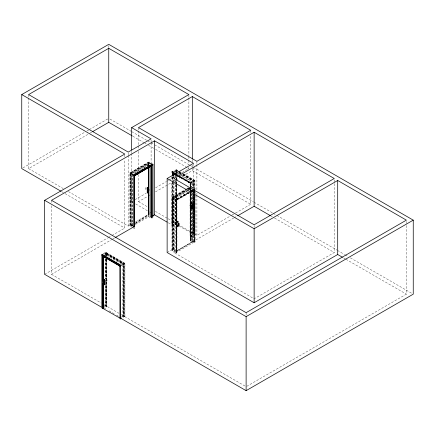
<?xml version="1.0" encoding="UTF-8"?>
<svg xmlns="http://www.w3.org/2000/svg" width="435" height="435" viewBox="0 0 435 435"><rect width="100%" height="100%" fill="white"/><g stroke="black" fill="none" stroke-linecap="round" stroke-linejoin="round"><path stroke-width="0.33" stroke-dasharray="2.17 1.63" d="M105.564 255.851L105.564 252.469L106.178 252.517A0.604 0.495 63.8 0 1 106.309 252.789L106.602 256.4M175.577 172.276L175.577 169.574L176.191 169.623A0.604 0.495 63.8 0 1 176.322 169.895L176.305 175.664M120.625 317.506L122.73 316.337A0.614 0.353 0 0 1 123.507 316.25L123.545 264.148L106.602 254.372L106.455 255.307L104.906 256.199M106.542 253.828L106.515 255.263M176.305 170.281L176.409 171.096M176.338 184.913L176.333 224.03L176.643 223.851L176.034 223.862L175.457 222.85M175.577 184.44L175.577 222.954L176.289 222.845L176.333 223.514L176.034 223.34L176.436 223.177M148.504 165.463L148.487 162.402A0.604 0.495 -63.8 0 1 148.618 162.135L149.232 162.086L149.232 164.789M106.657 306.224A0.544 0.315 0 0 0 106.396 306.061L106.292 259.233M148.281 165.55L148.504 162.793M177.023 225.428C176.039 223.601 178.062 225.308 176.751 225.259M176.795 224.677L176.974 224.574M177.252 223.03L176.931 223.215M177.295 223.057L176.985 222.905L177.094 223.318M178.29 223.682C177.649 224.384 178.567 222.769 178.339 223.786M178.519 225.477L178.306 225.711L178.54 225.401M178.306 225.711L178.524 225.504M106.042 252.387L124.905 263.278L124.899 316.593L124.584 316.832L123.502 316.256M176.441 223.171A0.544 0.315 0 0 1 176.675 223.329L172.858 225.482L171.836 225.254L171.825 182.727M194.603 233.932L194.918 233.655L194.918 194.543M191.155 207.218C189.948 207.631 193.303 207.506 190.949 207.093M191.166 207.424L191.318 207L190.992 207.375M192.183 204.711L192.553 204.852M192.7 206.364L192.444 206.233L192.738 206.919M192.716 206.451L192.205 206.348L192.482 206.549M194.07 204.412L193.417 203.428M190.503 240.25L190.573 192.912M176.664 226.537L177.725 225.95L176.664 226.537L176.664 221.605L177.725 221.018L176.686 221.627M178.595 221.671L178.616 226.45L177.578 227.048L178.551 226.407L178.595 221.671L177.556 222.106L178.616 221.518M106.303 305.897L105.564 305.849L105.564 285.577M178.535 223.971L178.497 224.672L179.329 225.015M132.544 225.096L130.212 226.445L129.896 226.211L130.603 225.95A0.544 0.315 0 0 1 130.87 225.814M176.289 183.456L176.267 251.425L174.169 250.261A0.614 0.353 0 0 0 173.391 250.168L172.309 250.75L171.999 250.517L172.684 250.272A0.544 0.315 0 0 1 172.967 250.12M194.113 242.382A0.544 0.315 0 0 0 194.385 242.246L195.087 242.029L195.087 195.494M178.274 225.819C177.741 226.559 178.192 224.259 178.459 225.651M178.54 225.923L178.285 226.14L178.258 225.21M188.426 192.036L175.745 199.36L175.745 252.735L176.224 252.92L176.501 252.762L176.474 199.823L175.958 199.48M192.672 203.819L193.396 203.433M191.373 205.206C189.067 205.798 192.357 206.206 191.139 205.135M190.938 205.945C191.101 204.238 188.464 205.929 190.133 206.723M191.215 205.162L191.231 205.624L191.329 205.228M192.531 204.945C193.798 204.695 192.672 203.613 192.265 204.542M192.683 203.797L192.732 204.477M192.482 204.972L192.487 204.591M176.055 223.313L176.876 222.426L176.077 221.741M178.073 223.612L178.192 223.949M178.535 223.862C178.937 224.851 178.497 222.486 179.824 223.905M192.482 207.065L192.705 206.968M171.83 225.167L172.146 224.933L173.228 225.509A0.614 0.353 0 0 0 173.989 225.417L176.104 224.259M148.917 164.751L132.267 174.364L132.267 226.26L131.397 225.76L131.397 173.864L148.047 164.251L148.917 164.751L141.75 169.15M190.981 187.039L191.335 186.392L190.72 186.441A0.604 0.495 -63.8 0 0 190.59 186.707L190.606 187.061M176.713 222.861C175.528 223.003 177.79 222.116 177.007 222.937M191.193 207.854L190.932 207.636M178.366 225.417L178.393 225.602M146.236 189.067C145.42 189.812 144.469 187.855 145.758 187.648M193.939 204.619L193.227 205.005L192.661 204.434M192.792 203.314L191.748 202.705L191.895 208.767L191.922 203.825L190.856 203.237L190.856 208.164L191.922 208.751M190.878 208.147L191.83 208.642M190.274 186.582L190.1 183.266L190.095 186.642L190.187 183.178L190.954 182.662M146.263 188.415L146.263 188.931M178.1 223.487L178.899 223.759M178.393 225.629L178.154 225.308M194.418 180.704L193.771 181.118L182.194 174.435M120.625 265.867L124.899 263.278L123.872 263.942L123.752 316.348L123.752 264.012L106.396 253.991L106.396 255.334M179.062 175.55L191.166 182.542L190.177 183.233M135.339 223.182L147.726 215.086M148.292 214.716L149.977 213.612M135.367 223.193L147.846 215.129M192.814 208.224L191.775 207.625L192.814 208.224L192.743 203.341M194.45 180.688L194.918 180.384L184.059 174.114M22.924 167.915L84.651 132.278M87 130.924L88.762 129.902M89.349 129.565L108.163 118.706M28.618 97.967L28.618 168.595L89.447 133.474M90.034 133.137L91.79 132.12M148.754 162.005L129.891 172.891L129.891 226.167M152.25 164.234L148.814 162.255L130.5 172.831L130.5 224.77L133.936 226.755M132.474 226.14L132.474 174.506L129.891 172.891L130.549 173.315L148.879 162.733L151.168 164.055M148.4 163.603L130.924 173.56L131.044 225.966L131.044 173.625L148.4 163.603L148.4 165.615M135.372 172.831L139.434 170.487M173.07 171.874L175.93 170.221L177.649 171.211M174 171.896L176.289 170.574L178.578 171.896M175.892 172.244L176.762 171.738L175.577 169.574L179.611 171.907M131.647 153.424L131.647 201.639L132.811 200.965M135.149 199.616L146.247 193.211M155.589 187.811L166.105 181.743M166.687 181.406L168.437 180.394M169.025 180.057L188.882 168.595L188.882 167.236M138.515 174.473L138.515 201.639L147.873 196.234M148.455 195.897L150.211 194.885M155.474 191.846L171.847 182.395M174.185 181.042L175.354 180.367M175.941 180.03L192.313 170.574L250.696 204.281L250.696 135.693M179.938 176.501L190.813 182.776L194.249 180.797L194.249 187.583M171.994 250.473L171.994 197.202L186.283 188.948M186.854 188.621L187.996 187.958M186.724 189.056L172.309 197.376L171.994 197.202M187.3 188.725L189.606 187.393M190.182 187.061L191.335 186.392M185.87 190.584L173.141 197.93L172.63 197.61L186.403 189.682M186.974 189.35L190.405 187.371M172.853 197.724L185.446 190.454M187.735 189.133L189.453 188.137M173.021 197.865L185.75 190.514M188.067 189.176L190.383 187.844M188.186 189.247L189.345 188.578M187.42 190.003L173.353 198.072L173.396 250.179M187.958 189.638L190.34 188.317M188.154 190.497L174.169 198.572L172.309 197.376L172.309 250.75M188.736 190.16L190.486 189.149L190.486 192.509M174.169 250.261L174.169 198.572L188.121 190.568M188.703 190.231L190.443 189.225L192.504 190.416L192.547 191.965M44.647 274.338L107.815 237.869M108.397 237.532L111.322 235.841M111.909 235.504L124.774 228.076L124.774 159.487M68.453 191.59L128.211 226.091L132.789 223.449M135.649 221.796L148.814 214.194M190.731 190.704L191.884 190.041M188.692 192.324L176.061 199.649L189.024 192.428M190.981 191.003L192.123 190.345M191.172 191.112L192.504 190.416M135.415 223.438L148.281 215.874M189.524 192.607L176.479 199.828L190.628 191.677M191.215 191.335L193.57 189.975M176.577 199.915L189.307 192.569M191.623 191.231L192.776 190.563M191.743 191.297L194.179 189.921M190.138 192.526L176.931 200.154L174.207 198.599M190.709 192.199L193.009 190.873M135.372 224.471L148.917 216.652L148.047 216.146M51.515 205.75L51.515 274.338L112.306 239.239M112.888 238.902L114.644 237.891M134.687 227.826L133.643 228.429L134.312 228.565L134.475 227.945M148.71 216.771L150.809 217.935A0.614 0.353 0 0 0 151.587 218.027L152.669 217.446L152.984 217.679L152.348 217.892A0.544 0.315 0 0 1 152.011 218.076M103.003 253.833L105.292 252.512L123.605 263.088L123.605 315.962L121.316 317.284M190.856 203.237L191.922 203.825M191.748 202.705L191.895 208.767M103.628 254.437L105.917 253.116L124.231 263.692L124.231 316.626L121.941 317.947M192.672 204.097L193.287 203.743L193.287 208.675L192.672 209.028M106.396 253.991L123.872 263.942M193.439 205.048L192.83 205.037L193.439 205.048L192.83 205.037L192.83 205.559L193.439 205.565M192.591 206.223L192.33 206.516L192.689 206.315M191.057 207.256L191.351 207.017M192.895 206.696L193.368 206.783L192.895 206.696L192.895 207.468L193.368 207.56L192.895 207.468M191.889 207.549L192.792 208.071M175.93 223.155L172.499 225.14L172.499 182.385M176.034 223.862L176.344 223.677M175.892 181.003L175.892 224.139L176.762 223.633M176.414 224.9C175.843 225.499 176.969 224.362 176.414 225.673L176.099 225.852L176.414 225.673M176.876 224.694L177.137 224.911L176.866 224.59M121.316 264.409L123.605 263.088M121.941 265.013L124.231 263.692M194.603 234.025L191.172 236.004L193.461 237.325L193.461 193.183M167.132 252.528L172.853 249.222L172.858 176.501M191.172 193.249L191.172 238.652L193.461 237.325M168.155 218.751L196.897 235.346L231.398 215.423M231.985 215.086L234.905 213.4M235.493 213.063L250.696 204.281M191.335 193.825L191.335 239.767L190.34 240.397A0.614 0.353 0 0 0 190.492 240.832L190.438 191.802M177.137 250.495L193.58 241.001M174 182.58L174 252.528L233.617 218.109M234.204 217.772L237.135 216.081M193.58 193.907L193.58 242.436L192.71 241.936L176.061 251.544L176.931 252.05L176.931 200.154L175.745 199.36M175.745 252.735L194.766 241.751L195.087 242.029M104.15 306.05L105.292 305.386L105.292 285.73M104.199 307.045L105.917 306.05L105.917 285.692M106.401 306.914A0.614 0.353 0 0 0 106.57 306.468L106.559 259.13M106.515 259.287L106.455 306.941L104.395 308.132L106.711 309.47M334.265 179.862L334.265 252.528L254.132 298.791L174 252.528M246.705 386.356L406.382 294.163L406.382 223.541M106.412 255.231L122.73 264.649L122.73 316.337M190.204 183.173L177.904 176.126M175.936 221.752L175.452 222.834M179.345 225.009L179.829 223.922M106.064 279.667L106.455 279.531M123.872 316.283L124.905 316.555M190.149 206.728L190.976 206.391L190.938 205.684M106.477 279.526C107.739 279.672 106.858 281.69 105.993 280.945M106.026 280.831L106.026 280.33M192.4 207.131L192.194 206.38M145.774 187.648L146.301 187.833M192.602 206.299L192.645 206.538M171.999 197.196L176.289 199.703M109.924 119.043L131.087 131.261M131.674 131.598L146.959 140.423M147.547 140.766L150.488 142.462M151.075 142.8L154.012 144.496M154.599 144.839L189.285 164.86M189.872 165.202L192.808 166.899M193.401 167.236L253.36 201.851M253.948 202.193L272.756 213.052M273.343 213.395L276.285 215.091M276.872 215.428L336.831 250.043M337.419 250.386L344.471 254.459M345.058 254.796L348 256.492M350.349 257.852L412.075 293.489M132.729 136.177L144.431 142.93M145.013 143.267L146.182 143.941M148.525 145.295L154.958 149.009M155.54 149.346L187.126 167.578M187.713 167.915L188.882 168.595M270.51 215.722L274.017 217.745M274.605 218.082L334.265 252.528M343.568 257.901L345.33 258.917M345.917 259.255L406.382 294.163M176.055 169.492L178.345 170.814M178.916 171.145L181.776 172.793M180.188 172.238L182.493 173.57M183.07 173.902L194.603 180.558L194.603 187.931M178.219 171.542L181.085 173.195M183.374 174.517L194.249 180.797M179.149 172.227L180.868 173.217M183.157 174.538L194.603 181.15L191.172 183.135L178.578 175.865M179.421 172.695L180.579 173.364M182.896 174.701L193.885 181.047L193.885 188.426M179.302 172.766L181.618 174.103M179.062 173.065L193.417 181.351L193.417 188.094M178.192 173.57L179.34 174.228M181.634 175.555L192.547 181.857L194.913 180.384L194.918 187.8M176.681 172.956L179.579 174.631M180.161 174.962L192.335 181.993L192.335 188.11M176.757 174.223L178.486 175.218M176.501 174.517L177.649 175.18M176.289 174.538L178.007 175.533M175.696 174.522L177.583 175.582M178.051 175.881L190.438 183.004L190.41 187.083M175.87 174.745L178.763 176.42M179.34 176.751L190.334 183.097L190.34 240.397M174.582 174.071L177.496 175.756M178.078 176.088L190.318 183.157M175.566 174.778L177.388 175.789M175.522 174.805L176.98 175.702M177.551 176.034L190.128 183.238L192.547 181.857L192.547 187.92M191.172 187.148L192.89 188.137M133.936 174.81L130.5 172.831L133.643 175.055M132.854 227.565L130.565 226.243L130.565 173.304L133.996 175.289M131.044 173.625L130.571 173.331M176.42 223.035L176.942 223.334M178.567 224.264L178.002 223.851M176.344 223.16L176.643 223.334M138.515 201.639L148.977 207.68M155.366 211.372L167.573 218.413M175.892 224.139L192.547 233.753L193.417 233.247L193.417 193.483M131.647 201.639L132.789 202.302M135.649 203.95L148.814 211.551M149.39 211.883L151.103 212.873M168.274 222.785L172.853 225.433M191.172 238.652L194.603 240.631L194.603 193.874M191.335 239.767L190.606 239.87M149.45 215.999L152.315 217.647M151.837 217.924L151.956 216.652M190.443 240.865L192.504 242.056L192.504 194.494M172.853 249.222L176.289 251.207M176.697 252.322L176.556 185M28.618 168.595L63.184 188.551M61.558 191.574L64.483 193.265M65.071 193.602L124.774 228.076M106.559 254.393L123.502 264.175M51.515 274.338L101.203 303.026M104.123 304.712L119.027 313.32M121.316 314.641L244.948 386.014M105.564 305.849L106.602 306.447M106.412 306.92L106.412 259.26M109.033 310.813L114.247 313.825M116.569 315.163L118.885 316.501M151.396 164.212L148.879 162.733L148.879 165.447M106.602 254.372L105.564 252.469L124.584 263.452L124.584 316.832M190.312 188.975L190.258 188.676M194.918 233.655L194.282 233.486A0.544 0.315 0 0 0 193.945 233.301M176.556 170.857L176.528 175.724M176.501 252.762L176.556 252.528A0.544 0.315 0 0 0 176.838 252.354M406.382 221.502L406.382 222.861M254.132 225.45L254.132 227.483M250.696 130.261L250.696 132.974M246.118 312.673L246.118 315.386M196.897 161.32L196.897 164.038M196.897 164.718L196.897 190.525M196.897 193.238L196.897 194.597M196.897 195.277L196.897 235.346M195.087 191.449L195.087 194.82M194.918 191.172L194.918 193.869M194.766 191.079L194.766 195.13M194.766 195.81L194.766 241.751M194.603 190.486L194.603 193.352M194.412 191.737L194.412 194.45M194.412 195.13L194.412 241.958L190.981 239.973L190.981 193.825M194.249 191.656L194.249 193.009M194.249 193.689L194.249 233.731L190.813 235.71L190.813 191.601M194.053 189.964L194.053 193.319M194.053 193.988L194.053 242.3L193.934 193.918M193.934 189.894L193.934 193.249M193.885 191.112L193.885 194.467M193.885 195.136L193.771 233.454L193.771 193.863M193.771 181.118L193.771 187.828M193.771 191.183L193.771 193.194M193.58 190.541L193.58 193.238M193.461 163.304L193.461 166.703M193.461 167.377L193.461 188.431M193.461 191.15L193.461 192.509M193.417 190.791L193.417 192.808M193.211 206.875L193.211 207.653M193.124 204.863L193.14 205.739M193.058 206.603L193.058 207.375M192.71 190.035L192.71 192.058M192.71 194.755L192.71 241.936M192.313 159.71L192.313 161.749M192.313 165.142L192.313 167.181M192.313 167.861L192.313 170.574M192.335 188.79L192.335 192.188M192.335 192.863L192.335 233.633L190.318 234.846A0.614 0.353 0 0 0 190.16 235.291L191.166 235.917L190.552 236.08L190.334 235.699A0.544 0.315 0 0 1 190.073 235.536M191.335 189.769L191.335 191.123M191.166 182.542L191.166 187.273M190.981 189.752L190.981 191.112M190.813 182.776L190.813 186.849M190.813 187.528L190.813 190.921M190.606 189.094L190.606 192.482M190.486 193.178L190.486 240.838M190.438 187.741L190.41 191.155M190.215 187.191L190.258 240.544M190.187 187.208L190.128 190.677L190.095 187.311M190.187 191.242L190.187 235.58M190.095 191.356L190.095 235.139M188.882 94.569L188.882 97.288M188.882 97.967L188.882 155.692M188.882 156.372L188.882 159.765M188.882 160.444L188.882 164.517M177.703 221.002L177.578 227.048M176.762 172.412L176.762 175.783M176.762 176.458L176.762 179.155M176.762 185.218L176.724 252.392M176.556 178.285L176.556 184.331M176.338 169.987L176.409 175.789M176.338 178.127L176.338 184.239M176.305 178.372L176.289 182.776M176.104 174.658L176.104 176.017M176.104 180.775L176.099 252.528L172.662 250.549L172.662 197.615M175.93 170.221L175.93 173.614M175.892 174.266L175.93 176.327M175.577 174.979L175.577 177.007M175.577 180.384L175.577 183.766M174.043 175.849L174 181.901M173.228 176.137L173.184 182.249M173.184 182.923L173.184 225.537M173.141 197.93L173.141 250.272L172.978 183.14M172.978 176.431L172.978 182.472M172.499 176.953L172.499 181.705M172.146 176.963L172.146 179.666M172.146 182.368L172.146 224.933M171.825 176.659L171.825 180.03M151.625 216.695L151.625 218.044M151.581 216.668L151.581 218.017M151.103 140.211L151.103 142.245M151.103 142.925L151.103 163.979M148.814 162.255L148.814 165.626M148.476 162.494L148.476 165.213M148.047 165.599L148.047 164.251L149.232 162.086L130.212 173.07L130.212 226.445M138.515 127.618L138.515 130.331M138.515 131.011L138.515 145.274M138.515 145.953L138.515 148.667M138.515 151.385L138.515 171.08M131.647 151.385L131.647 152.745M128.211 152.75L128.211 154.784M128.211 155.464L128.211 226.091M124.774 154.73L124.774 156.769M108.75 45.702L108.75 47.736M106.635 254.752L106.635 256.101M106.635 260.146L106.635 306.621M106.319 252.882L106.292 255.851M105.917 253.116L105.917 255.829M105.917 259.222L105.917 278.906M105.564 259.227L105.564 278.819M105.292 252.512L105.292 255.225M105.292 258.613L105.292 278.949M51.515 200.317L51.515 203.031M28.618 94.569L28.618 97.288M132.523 225.025L131.397 225.76L132.534 225.025M176.8 222.394L176.186 222.04L176.186 226.967L176.8 227.326L176.8 222.394"/><path stroke-width="0.65" d="M147.889 189.883C148.34 188.866 147.373 190.149 147.742 189.606M148.237 191.857L147.96 192.052L148.194 191.46M147.971 191.558L148.221 191.438M148.612 189.877L148.362 189.709L148.264 190.198M103.612 281.662L103.965 281.684L103.764 282M104.346 281.739L104.487 281.456M133.643 227.075L133.643 175.055L152.669 164.071L152.946 164.631A0.604 0.495 -63.8 0 1 152.788 164.887L134.535 175.696M148.292 187.605L148.313 192.384L147.275 192.988L147.345 188.099L148.292 187.605L147.345 188.099M149.531 190.41L149.526 189.861M103.992 283.19L104.269 283.908L103.992 283.707M150.771 166.322L151.625 165.969L151.625 216.695M152.669 164.071L152.315 164.713L151.168 164.055M147.78 189.459L147.971 189.758M101.915 307.953L102.47 308.284A0.544 0.315 0 0 0 102.785 308.464M104.465 281.69L104.346 281.217M120.19 266.057L121.153 265.437L102.127 254.453L101.85 255.019A0.604 0.495 63.8 0 0 102.007 255.269L120.321 265.975L102.839 256.041L102.839 308.377L121.153 318.812L120.538 318.975L120.321 318.594A0.544 0.315 0 0 1 120.055 318.431M119.968 318.126L119.968 266.231L120.321 265.992M60.971 191.237L21.75 168.595L21.75 94.569L108.75 44.343L413.25 220.143L413.25 294.163L246.118 390.657L120.174 317.947M131.647 127.618L188.882 94.569L108.75 48.307L28.618 94.569L128.211 152.071L151.103 138.852L131.647 127.618L131.647 150.026M92.372 131.783L108.75 122.327L132.148 135.84M192.313 96.554L138.515 127.618L196.897 161.32L250.696 130.261L192.313 96.554L192.313 159.031M120.321 318.333L120.174 265.073L101.855 254.497L101.855 307.371L44.647 274.338L44.647 200.317L124.774 154.05L21.75 94.569M167.132 178.508L193.461 163.304L154.539 140.837L51.515 200.317L246.118 312.673L406.382 220.143L337.696 180.487L254.132 228.734L167.132 178.508L167.132 252.528L254.132 302.76L337.696 254.513L342.394 257.221M135.715 174.299L133.996 175.289L134.709 175.783L133.643 175.055M140.293 171.656L141.44 170.993M142.582 170.33L143.729 169.672M134.475 226.608L134.475 175.609L151.837 165.588L151.956 216.652M176.18 173.886L172.146 171.559L171.863 172.124A0.604 0.495 63.8 0 0 172.021 172.374L174.593 174.147M172.858 173.146L174.712 174.082M147.275 192.988L147.253 188.045L148.313 187.458M172.978 175.762L172.978 173.076L173.891 173.788M147.829 191.28C148.069 193.113 147.769 190.737 147.829 191.259L148.096 191.563M254.132 132.24L174 178.508L254.132 224.77L334.265 178.508L254.132 132.24L254.132 206.266L237.722 215.738M193.037 189.372L194.189 188.708M193.461 189.791L194.603 189.133L194.603 190.486M115.226 237.553L133.936 226.755M152.25 216.179L154.539 214.857L167.132 222.127M103.916 279.308L104.982 279.895L104.955 284.838L103.916 284.24L103.938 279.292L104.982 279.895M103.938 279.46L104.889 279.955L104.982 284.827L103.987 284.191M104.389 283.245L104.052 283.18M104.411 283.169L104.15 283.419L104.378 283.071M44.647 200.317L246.118 316.637L413.25 220.143M194.086 189.959L194.891 189.192A0.604 0.495 -63.8 0 0 195.049 188.937L194.766 188.377M104.389 281.657L104.139 281.358L104.264 281.608M134.594 175.68L134.594 226.673M254.132 206.266L270.51 215.722M173.184 173.456L174.935 174.468M102.959 281.472L102.959 255.97L103.312 256.617L119.968 266.231M104.074 283.435L104.15 283.419M172.146 171.559L172.499 172.206M337.696 180.487L337.696 254.513M254.132 228.734L254.132 302.76M246.118 316.637L246.118 390.657M174 173.734L174.043 175.169M173.228 173.429L173.184 175.484M172.853 172.559L172.858 175.827M154.539 140.837L154.539 214.857M152.984 164.446L152.984 216.374M152.25 164.68L152.25 164.234L133.936 174.81L133.936 175.251M151.837 216.581L151.837 165.588L134.638 175.724L134.687 227.152M151.581 165.942L151.581 216.668M150.809 166.246L150.771 216.603M148.917 167.448L148.917 189.693M148.917 191.036L148.917 215.303M148.71 167.17L148.71 189.589M148.71 190.949L148.71 215.412M108.75 48.307L108.75 122.327M103.312 256.617L103.312 308.513M102.959 282.81L102.959 308.312M104.259 283.016L104.482 283.794L104.275 282.995"/></g></svg>
